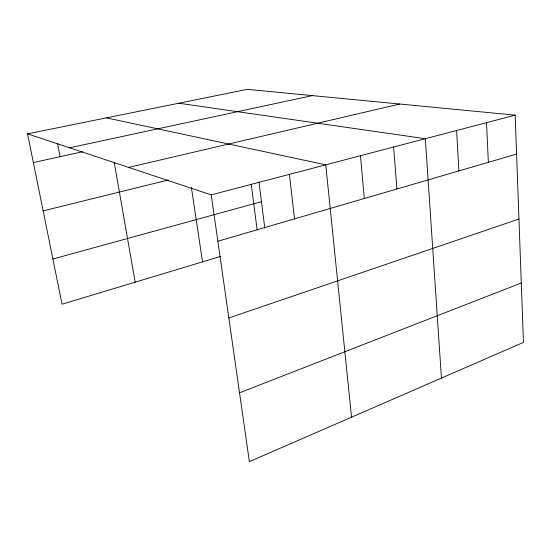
<?xml version="1.0" encoding="UTF-8"?>
<svg xmlns="http://www.w3.org/2000/svg" width="551" height="551" viewBox="0 0 551 551"><rect width="100%" height="100%" fill="white"/><g stroke="black" fill="none" stroke-linecap="round" stroke-linejoin="round"><path stroke-width="0.83" d="M239.54 392.801L521.287 282.994M228.837 317.968L518.959 219.029M220.386 256.463L62.056 304.214L27.55 133.845L247.33 89.358L515.178 115.138L523.45 342.391L249.383 461.642L211.233 194.868L27.55 133.845M217.865 241.235L516.597 154.073M52.903 259.011L261.463 201.68M211.233 194.868L515.178 115.138M43.15 210.875L168.399 179.963M128.597 167.414L399.737 104.022M33.363 162.545L82.705 151.745M69.571 147.806L312.3 95.612M178.799 103.223L425.331 138.707L441.441 378.076M106.446 117.873L325.758 164.825L351.538 417.197M57.524 143.363L60.1 156.698M114.202 162.256L135.16 282.167M191.376 187.319L202.52 261.856M251.27 184.365L257.11 229.781M258.963 181.83L264.797 228.169M289.406 174.357L294.523 218.864M360.457 155.719L364.307 198.505M393.614 147.027L396.906 188.993M456.593 130.504L458.88 170.913M486.519 122.659L488.351 162.318"/></g></svg>
